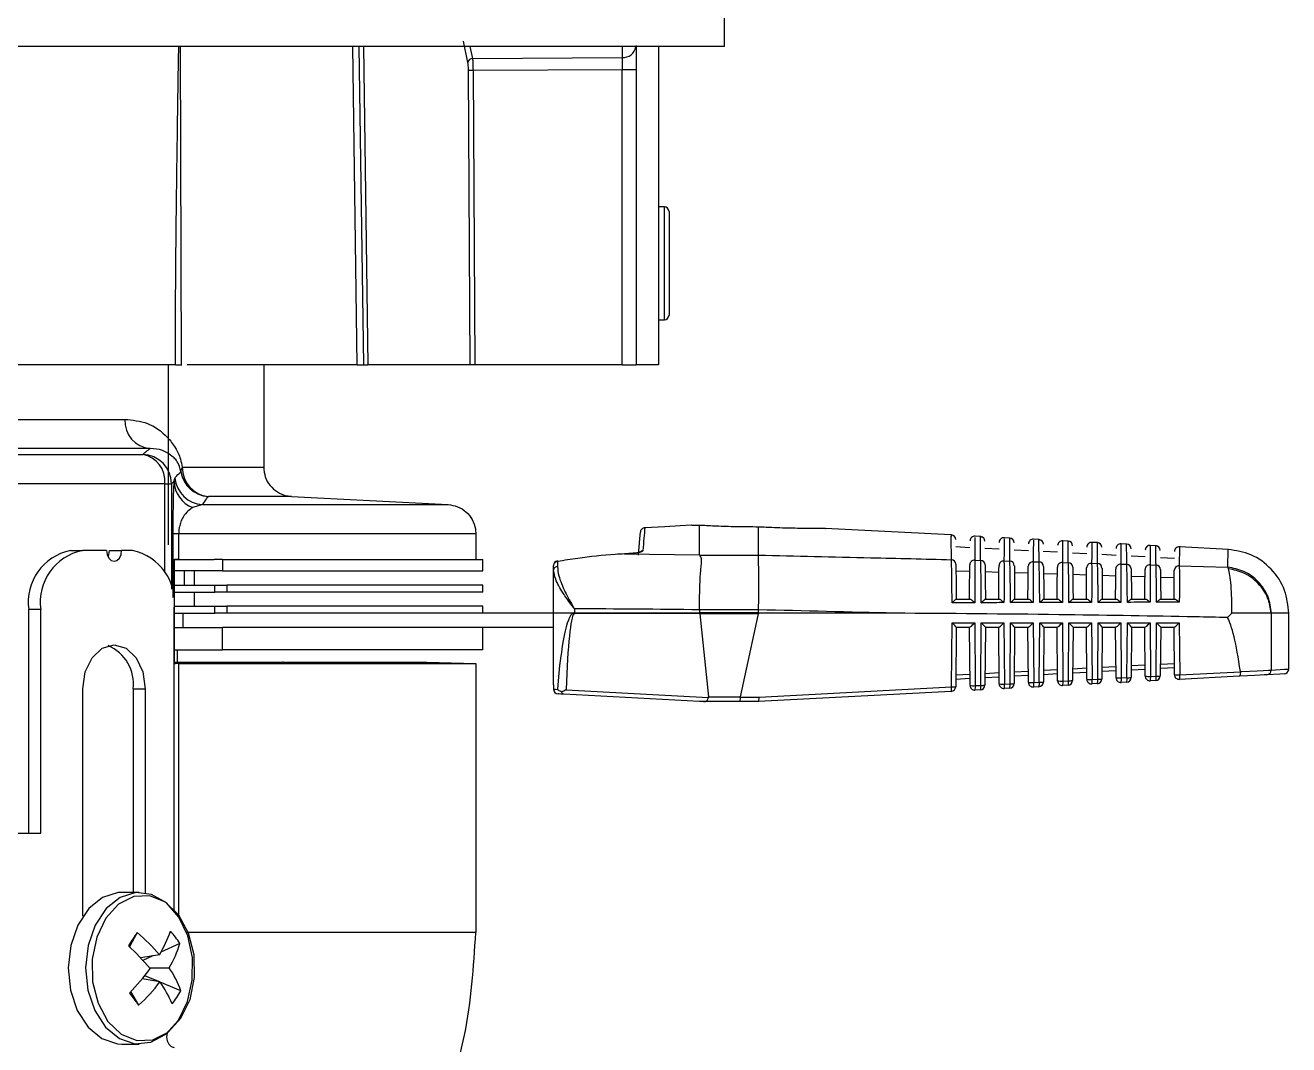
# Model space of a CAD drawing. Extents: x 8 to 113, y 1 to 87.
# Drawn here: x 51.411 to 54.092, y 72.275 to 74.439 of the extents above; entities that cross this region are included whole.
import ezdxf

# ---------------------------------------------------------------- set-up
doc = ezdxf.new("R2010")
doc.units = 0
doc.header["$MEASUREMENT"] = 0
doc.layers.add('OBJECT', color=7, linetype='CONTINUOUS')

msp = doc.modelspace()

# ---------------------------------------------------------------- linework, layer by layer
at = {"layer": 'OBJECT'}
for p, q in [((52.8952, 74.3933), (52.8952, 75.6433)), ((52.3503, 74.3597), (52.341, 74.4052)), ((52.8952, 74.3933), (51.2072, 74.3933)), ((51.7428, 73.7183), (51.7408, 74.3933)), ((52.1155, 73.7183), (52.1061, 74.3933)), ((52.1293, 73.7183), (52.1199, 74.3933)), ((52.1289, 74.3933), (52.1382, 73.7183)), ((52.3549, 74.3933), (52.3601, 74.3684)), ((52.6777, 74.3933), (52.6777, 74.3701)), ((52.7072, 74.396), (52.7072, 73.7183)), ((52.7552, 74.3933), (52.7552, 73.7183)), ((52.3601, 74.3684), (52.6777, 74.3701)), ((52.678, 74.3442), (52.3614, 74.3426)), ((52.7072, 74.3442), (52.678, 74.3442)), ((52.678, 73.7183), (52.678, 74.3442)), ((52.3556, 73.7183), (52.3517, 74.3425)), ((52.3614, 74.3426), (52.3652, 73.7183)), ((52.7674, 74.0533), (52.7552, 74.0535)), ((52.7674, 73.8134), (52.7674, 74.0533)), ((52.7772, 74.0433), (52.7772, 73.9333)), ((52.7772, 73.9333), (52.7772, 73.8234)), ((52.7552, 73.8132), (52.7674, 73.8134)), ((51.7298, 73.7183), (51.2067, 73.7183)), ((51.7146, 73.7183), (51.7146, 73.3359)), ((52.1155, 73.7183), (51.7549, 73.7183)), ((51.9172, 73.7183), (51.9172, 73.5007)), ((52.1155, 73.7183), (52.1293, 73.7183)), ((52.3556, 73.7183), (52.1382, 73.7183)), ((52.678, 73.7183), (52.3652, 73.7183)), ((52.678, 73.7183), (52.7072, 73.7183)), ((52.7552, 73.7183), (52.7072, 73.7183)), ((50.3064, 73.6022), (51.6224, 73.6022)), ((51.6766, 73.5403), (50.3334, 73.5403)), ((51.2068, 73.5277), (51.6607, 73.5277)), ((51.7445, 73.5007), (51.9172, 73.5007)), ((51.7071, 73.4657), (51.2453, 73.4657)), ((51.7071, 73.4657), (51.7214, 73.4657)), ((51.7071, 73.2775), (51.7071, 73.4657)), ((51.7273, 73.4709), (51.7214, 73.4657)), ((51.7214, 73.4657), (51.7214, 73.2421)), ((51.7273, 73.4709), (51.7286, 73.4777)), ((51.9759, 73.4388), (51.7997, 73.4388)), ((51.9759, 73.4388), (52.3084, 73.4213)), ((51.7876, 73.4213), (51.7668, 73.4152)), ((51.7876, 73.4213), (52.3084, 73.4213)), ((51.7367, 73.3594), (51.7251, 73.3594)), ((51.7251, 73.224), (51.7251, 73.3594)), ((51.7367, 73.3594), (51.7367, 73.3046)), ((52.3672, 73.3594), (51.7367, 73.3594)), ((52.3672, 73.3594), (52.3672, 73.3046)), ((52.7259, 73.372), (52.7259, 73.372)), ((52.8244, 73.3773), (52.8244, 73.3773)), ((52.8422, 73.3148), (52.8422, 73.3772)), ((52.9672, 73.3142), (52.9672, 73.3737)), ((53.3762, 73.3569), (53.1087, 73.3709)), ((53.4382, 73.3536), (53.4266, 73.3542)), ((53.4158, 73.3298), (53.3856, 73.3314)), ((53.4778, 73.3265), (53.4477, 73.3281)), ((53.5002, 73.3504), (53.4885, 73.351)), ((53.5622, 73.3471), (53.5505, 73.3477)), ((53.6242, 73.3439), (53.6124, 73.3445)), ((53.6862, 73.3406), (53.6744, 73.3412)), ((53.7482, 73.3374), (53.7363, 73.338)), ((53.8102, 73.3341), (53.7983, 73.3347)), ((53.9643, 73.326), (53.8603, 73.3315)), ((51.507, 73.3237), (51.5325, 73.3237)), ((51.5838, 73.3237), (51.5325, 73.3237)), ((51.5901, 73.3237), (51.6156, 73.3237)), ((51.6386, 73.3237), (51.6156, 73.3237)), ((51.728, 73.0832), (51.728, 73.3055)), ((51.7367, 73.3046), (51.728, 73.3046)), ((51.728, 73.3046), (51.7367, 73.3046)), ((51.7367, 73.3046), (51.8121, 73.3046)), ((51.83, 73.3046), (51.8121, 73.3046)), ((51.83, 73.3046), (51.83, 73.2806)), ((51.83, 73.3046), (52.3822, 73.3046)), ((52.3822, 73.2806), (52.3822, 73.3046)), ((52.5408, 73.3005), (52.5405, 73.29)), ((52.7011, 73.3179), (52.683, 73.3169)), ((52.7012, 73.3176), (52.683, 73.3167)), ((52.683, 73.3167), (52.683, 73.3169)), ((52.683, 73.3167), (52.8422, 73.3148)), ((52.7011, 73.3179), (52.7011, 73.3179)), ((52.7012, 73.3176), (52.7011, 73.3179)), ((52.8422, 73.3148), (52.8427, 73.3141)), ((52.8427, 73.3141), (52.9672, 73.3141)), ((52.9672, 73.3141), (52.9672, 73.3142)), ((53.426, 73.3032), (53.4385, 73.3029)), ((53.488, 73.3016), (53.5005, 73.3013)), ((53.5399, 73.3233), (53.5095, 73.3249)), ((53.55, 73.3), (53.5625, 73.2996)), ((53.6019, 73.32), (53.5715, 73.3216)), ((53.612, 73.2983), (53.6245, 73.298)), ((53.6639, 73.3168), (53.6336, 73.3184)), ((53.7258, 73.3135), (53.6956, 73.3151)), ((53.7876, 73.3103), (53.7578, 73.3119)), ((53.8496, 73.307), (53.8198, 73.3086)), ((51.83, 73.2806), (51.728, 73.2806)), ((51.7491, 73.2506), (51.7491, 73.2806)), ((51.77, 73.2506), (51.77, 73.2806)), ((51.83, 73.2806), (52.3822, 73.2806)), ((52.5322, 73.2825), (52.5322, 73.2922)), ((52.5322, 73.1908), (52.5322, 73.2825)), ((53.3861, 73.281), (53.4154, 73.2801)), ((53.4481, 73.2791), (53.4774, 73.2782)), ((53.5101, 73.2772), (53.5393, 73.2763)), ((53.5721, 73.2752), (53.6013, 73.2743)), ((53.6341, 73.2733), (53.6633, 73.2724)), ((53.674, 73.2967), (53.6865, 73.2963)), ((53.6962, 73.2713), (53.7253, 73.2704)), ((53.7359, 73.295), (53.7486, 73.2946)), ((53.7979, 73.2932), (53.8106, 73.2929)), ((53.8599, 73.2915), (53.9629, 73.2885)), ((53.9642, 73.2852), (53.9629, 73.2885)), ((51.728, 73.2506), (51.8138, 73.2506)), ((51.8138, 73.2357), (51.8138, 73.2506)), ((51.8138, 73.2506), (51.8389, 73.2506)), ((51.8389, 73.2506), (51.8389, 73.2357)), ((52.3822, 73.2506), (51.8389, 73.2506)), ((52.3822, 73.2357), (52.3822, 73.2506)), ((53.7582, 73.2694), (53.7873, 73.2684)), ((53.8202, 73.2674), (53.8492, 73.2664)), ((51.728, 73.2357), (51.8138, 73.2357)), ((51.77, 73.2057), (51.77, 73.2357)), ((51.8389, 73.2357), (51.8138, 73.2357)), ((52.3822, 73.2357), (51.8389, 73.2357)), ((53.3865, 73.2208), (53.4156, 73.2208)), ((53.4485, 73.2208), (53.4777, 73.2208)), ((53.5105, 73.2208), (53.5397, 73.2208)), ((53.5724, 73.2208), (53.6018, 73.2208)), ((53.6344, 73.2208), (53.6638, 73.2208)), ((53.6964, 73.2208), (53.7259, 73.2208)), ((53.7583, 73.2208), (53.788, 73.2208)), ((53.8203, 73.2208), (53.8501, 73.2208)), ((51.4441, 73.1987), (51.4186, 73.1987)), ((51.4186, 72.7237), (51.4186, 73.1987)), ((51.4441, 72.7237), (51.4441, 73.1987)), ((51.7269, 72.5599), (51.7269, 73.1987)), ((51.728, 73.2057), (51.8138, 73.2057)), ((51.8138, 73.1908), (51.8138, 73.2057)), ((51.8138, 73.2057), (51.8389, 73.2057)), ((51.8389, 73.2057), (51.8389, 73.1908)), ((52.3822, 73.2057), (51.8389, 73.2057)), ((52.3822, 73.1908), (52.3822, 73.2057)), ((52.5767, 73.2001), (52.5767, 73.1916)), ((52.5767, 73.1916), (52.8422, 73.1916)), ((52.9672, 73.1976), (52.8422, 73.1976)), ((52.8422, 73.1976), (52.8422, 73.1924)), ((52.8422, 73.1924), (52.9672, 73.1924)), ((52.8422, 73.1916), (52.8423, 73.19)), ((52.9672, 73.1924), (52.9672, 73.1976)), ((54.0922, 73.0722), (54.0922, 73.1912)), ((51.728, 73.1908), (51.8138, 73.1908)), ((51.7462, 73.1608), (51.7462, 73.1908)), ((51.8389, 73.1908), (51.8138, 73.1908)), ((52.3507, 73.1908), (51.8389, 73.1908)), ((52.5322, 73.1908), (52.3507, 73.1908)), ((52.5737, 73.1908), (52.5322, 73.1908)), ((52.5322, 73.0385), (52.5322, 73.1908)), ((52.8423, 73.19), (52.5767, 73.19)), ((52.9669, 73.1892), (52.8424, 73.1892)), ((52.8424, 73.1892), (52.861, 73.013)), ((52.9287, 73.013), (52.9669, 73.1892)), ((53.2559, 73.1908), (52.9673, 73.1908)), ((53.3767, 73.0343), (53.3779, 73.1703)), ((53.3779, 73.1703), (53.426, 73.1703)), ((53.426, 73.1703), (53.4271, 73.037)), ((53.4387, 73.0376), (53.4399, 73.1703)), ((53.4399, 73.1703), (53.488, 73.1703)), ((53.488, 73.1703), (53.4891, 73.0403)), ((53.5008, 73.0409), (53.5019, 73.1703)), ((53.5019, 73.1703), (53.55, 73.1703)), ((53.55, 73.1703), (53.5511, 73.0435)), ((53.5628, 73.0442), (53.5639, 73.1703)), ((53.5639, 73.1703), (53.612, 73.1703)), ((53.612, 73.1703), (53.6131, 73.0468)), ((53.6248, 73.0474), (53.6259, 73.1703)), ((53.6259, 73.1703), (53.674, 73.1703)), ((53.674, 73.1703), (53.675, 73.0501)), ((53.6869, 73.0507), (53.6879, 73.1703)), ((53.6879, 73.1703), (53.736, 73.1703)), ((53.736, 73.1703), (53.737, 73.0534)), ((53.7489, 73.054), (53.7499, 73.1703)), ((53.7499, 73.1703), (53.798, 73.1703)), ((53.798, 73.1703), (53.799, 73.0566)), ((53.8109, 73.0573), (53.8119, 73.1703)), ((53.8119, 73.1703), (53.86, 73.1703)), ((53.86, 73.1703), (53.8609, 73.0599)), ((53.9715, 73.1908), (53.9623, 73.1817)), ((54.0552, 73.1908), (54.0552, 73.0702)), ((54.0556, 73.1908), (54.0552, 73.1908)), ((51.728, 73.1608), (51.83, 73.1608)), ((51.83, 73.1128), (51.83, 73.1608)), ((52.3507, 73.1608), (51.83, 73.1608)), ((52.5322, 73.1608), (52.3507, 73.1608)), ((52.3822, 73.1128), (52.3822, 73.1608)), ((53.3866, 73.1608), (53.3855, 73.0348)), ((53.415, 73.1608), (53.3866, 73.1608)), ((53.4159, 73.0374), (53.4149, 73.1608)), ((53.4486, 73.1608), (53.4475, 73.0381)), ((53.477, 73.1608), (53.4486, 73.1608)), ((53.4779, 73.0407), (53.4769, 73.1608)), ((53.5106, 73.1608), (53.5096, 73.0413)), ((53.539, 73.1608), (53.5106, 73.1608)), ((53.5399, 73.044), (53.5389, 73.1608)), ((53.5726, 73.1608), (53.5716, 73.0446)), ((53.601, 73.1608), (53.5726, 73.1608)), ((53.6018, 73.0473), (53.6009, 73.1608)), ((53.6346, 73.1608), (53.6336, 73.0479)), ((53.663, 73.1608), (53.6346, 73.1608)), ((53.6638, 73.0505), (53.6629, 73.1608)), ((53.6966, 73.1608), (53.6956, 73.0512)), ((53.725, 73.1608), (53.6966, 73.1608)), ((53.7258, 73.0538), (53.7249, 73.1608)), ((53.7586, 73.1608), (53.7577, 73.0544)), ((53.787, 73.1608), (53.7586, 73.1608)), ((53.7878, 73.0571), (53.7869, 73.1608)), ((53.8206, 73.1608), (53.8197, 73.0577)), ((53.849, 73.1608), (53.8206, 73.1608)), ((53.8497, 73.0603), (53.8489, 73.1608)), ((51.728, 73.1128), (51.83, 73.1128)), ((51.7344, 73.0868), (51.7344, 73.1128)), ((52.3822, 73.1128), (51.83, 73.1128)), ((51.728, 73.0868), (51.9573, 73.0868)), ((51.7367, 73.0841), (51.728, 73.0841)), ((51.7367, 73.0841), (51.728, 73.0841)), ((51.7367, 73.0841), (52.3672, 73.0841)), ((51.7367, 73.0841), (51.7367, 72.5466)), ((51.9583, 73.0868), (51.9573, 73.0868)), ((51.9583, 73.0868), (52.2633, 73.0868)), ((52.2633, 73.0868), (52.3672, 73.0841)), ((52.3672, 73.0841), (52.3672, 72.5128)), ((53.8199, 73.0828), (53.8495, 73.0843)), ((53.3857, 73.0598), (53.4157, 73.0614)), ((53.4477, 73.0631), (53.4777, 73.0647)), ((53.5397, 73.0586), (53.5097, 73.057)), ((53.5098, 73.0664), (53.5397, 73.068)), ((53.6017, 73.0618), (53.5717, 73.0602)), ((53.5718, 73.0697), (53.6016, 73.0712)), ((53.6338, 73.0729), (53.6636, 73.0745)), ((53.6637, 73.0651), (53.6338, 73.0635)), ((53.7257, 73.0684), (53.6958, 73.0668)), ((53.6959, 73.0762), (53.7256, 73.0778)), ((53.7876, 73.0716), (53.7578, 73.0701)), ((53.7579, 73.0795), (53.7875, 73.0811)), ((53.799, 73.0566), (53.8109, 73.0573)), ((53.8496, 73.0749), (53.8198, 73.0733)), ((53.9872, 73.0571), (53.8603, 73.0504)), ((53.8609, 73.0599), (53.9896, 73.0667)), ((53.9896, 73.0667), (53.9896, 73.0671)), ((51.5336, 72.5479), (51.5336, 73.0302)), ((51.6403, 73.0302), (51.6658, 73.0302)), ((51.6403, 73.0302), (51.6403, 72.5982)), ((51.6658, 73.0302), (51.6658, 72.5972)), ((52.5322, 73.0385), (52.5323, 73.0296)), ((52.9682, 73.0128), (53.3767, 73.0343)), ((53.4158, 73.052), (53.3856, 73.0504)), ((53.4271, 73.037), (53.4387, 73.0376)), ((53.4778, 73.0553), (53.4477, 73.0537)), ((53.5001, 73.0314), (53.4884, 73.0308)), ((53.4891, 73.0403), (53.5008, 73.0409)), ((53.5621, 73.0347), (53.5504, 73.0341)), ((53.5511, 73.0435), (53.5628, 73.0442)), ((53.6241, 73.038), (53.6124, 73.0374)), ((53.6131, 73.0468), (53.6248, 73.0474)), ((53.6862, 73.0413), (53.6743, 73.0406)), ((53.675, 73.0501), (53.6869, 73.0507)), ((53.7482, 73.0445), (53.7363, 73.0439)), ((53.737, 73.0534), (53.7489, 73.054)), ((53.8102, 73.0478), (53.7983, 73.0472)), ((52.8422, 73.0033), (52.554, 73.0189)), ((52.5587, 73.028), (52.8608, 73.0116)), ((52.8505, 73.0033), (52.8422, 73.0033)), ((52.9281, 73.0033), (52.8505, 73.0033)), ((52.861, 73.013), (52.9287, 73.013)), ((52.9672, 73.0033), (52.9281, 73.0033)), ((52.9287, 73.0128), (52.9682, 73.0128)), ((53.376, 73.0249), (52.9672, 73.0033)), ((52.9672, 73.0033), (52.9672, 73.0033)), ((53.4381, 73.0282), (53.4265, 73.0275)), ((51.2921, 72.7237), (51.4441, 72.7237)), ((51.6532, 72.5982), (51.6162, 72.5982)), ((51.6486, 72.5128), (51.6323, 72.483)), ((52.3672, 72.5128), (51.7537, 72.5128)), ((51.7392, 72.4898), (51.6989, 72.4712)), ((51.6958, 72.466), (51.6562, 72.459)), ((51.6822, 72.4636), (51.661, 72.4538)), ((51.697, 72.4084), (51.6595, 72.415)), ((51.6946, 72.4089), (51.6646, 72.4214)), ((51.6748, 72.4379), (51.7168, 72.4381)), ((51.6519, 72.3586), (51.6354, 72.3879)), ((51.7413, 72.3893), (51.6976, 72.4076)), ((51.6162, 72.2762), (51.6532, 72.2762))]:
    msp.add_line(p, q, dxfattribs=at)
at = {"layer": 'OBJECT', "flags": 128}
for points in [[(52.7122, 73.3141), (52.7144, 73.3398), (52.7158, 73.3561), (52.7164, 73.3629)], [(52.8244, 73.3773), (52.8011, 73.3761), (52.7683, 73.3743), (52.7259, 73.372)], [(51.5838, 73.3237), (51.585, 73.3151), (51.5884, 73.3078), (51.5936, 73.3029), (51.5997, 73.3012), (51.6058, 73.3029), (51.6109, 73.3078), (51.6144, 73.3151), (51.6156, 73.3237)], [(51.5869, 73.3102), (51.5889, 73.3151), (51.5901, 73.3237)], [(51.5336, 73.0302), (51.5386, 73.066), (51.5529, 73.0963), (51.5744, 73.1166), (51.5997, 73.1237), (51.625, 73.1166), (51.6464, 73.0963), (51.6607, 73.066), (51.6658, 73.0302)], [(54.0459, 73.0602), (54.0404, 73.06), (54.0314, 73.0595), (54.0193, 73.0588), (54.0044, 73.0581), (53.9872, 73.0571)], [(53.9896, 73.0671), (54.0088, 73.068), (54.0255, 73.0688), (54.039, 73.0695), (54.0491, 73.0699), (54.0552, 73.0702)], [(54.0828, 73.0622), (54.0828, 73.0622), (54.0735, 73.0617), (54.0459, 73.0602)], [(54.0552, 73.0702), (54.0829, 73.0717), (54.0922, 73.0722)], [(52.5323, 73.0296), (52.5336, 73.0295), (52.5364, 73.0294), (52.5406, 73.0292)], [(52.554, 73.0189), (52.5477, 73.0193), (52.5436, 73.0195), (52.5418, 73.0196)], [(51.6162, 72.5982), (51.6085, 72.5978), (51.5754, 72.5875), (51.5459, 72.5638), (51.5226, 72.5289), (51.5077, 72.4858), (51.5024, 72.4384), (51.5072, 72.3909), (51.5217, 72.3475), (51.5446, 72.3121), (51.5739, 72.2878), (51.6069, 72.2767), (51.6162, 72.2762)], [(51.7361, 72.3269), (51.7554, 72.3663), (51.7657, 72.4121), (51.7659, 72.4601), (51.7561, 72.506), (51.7372, 72.5459), (51.7108, 72.5761), (51.6793, 72.5939), (51.6455, 72.5978), (51.6124, 72.5875), (51.5829, 72.5638), (51.5596, 72.5289), (51.5447, 72.4858), (51.5394, 72.4384), (51.5442, 72.3909), (51.5587, 72.3475), (51.5816, 72.3121), (51.6109, 72.2878), (51.6439, 72.2767), (51.6778, 72.28), (51.7094, 72.2972), (51.7361, 72.3269)], [(51.7415, 72.3311), (51.7608, 72.3711), (51.7704, 72.4176), (51.7694, 72.466), (51.7578, 72.5116), (51.7368, 72.55), (51.7085, 72.5772), (51.6756, 72.5908), (51.6414, 72.5894), (51.6091, 72.573), (51.582, 72.5433), (51.5628, 72.5033), (51.5532, 72.4568), (51.5542, 72.4084), (51.5658, 72.3628), (51.5867, 72.3245), (51.615, 72.2972), (51.6479, 72.2836), (51.6822, 72.2851), (51.7144, 72.3014), (51.7415, 72.3311)], [(51.712, 72.2993), (51.711, 72.2917), (51.7122, 72.2831), (51.7157, 72.2758), (51.7209, 72.2709), (51.7269, 72.2692)]]:
    msp.add_lwpolyline(points, dxfattribs=at)
at = {"layer": 'OBJECT'}
for centre, radius, start, end in [((52.6791, 74.3985), 0.0285, 267.3384, 349.5442), ((52.3603, 74.3584), 0.01, 91.1324, 172.4571), ((52.4736, 65.1593), 9.184, 90.69999, 90.76034), ((52.7672, 74.0433), 0.01, 0, 89), ((52.7672, 73.8234), 0.01, 271, 0), ((51.6816, 73.5994), 0.0593, 177.2193, 265.182), ((51.6507, 73.4718), 0.0568, 353.8232, 79.8676), ((51.6594, 73.4657), 0.062, 0.0187, 88.8268), ((51.7559, 73.492), 0.0143, 142.6459, 184.1231), ((51.8028, 73.5007), 0.062, 189.0434, 267.1598), ((51.8049, 73.499), 0.0605, 178.4265, 265.0795), ((51.7877, 73.4718), 0.0604, 180.8387, 249.7837), ((51.7904, 73.4833), 0.062, 185.1379, 267.4505), ((53.3755, 73.3469), 0.01, 0.5, 83.0997), ((53.4259, 73.3442), 0.01, 83.4921, 179.5), ((53.4375, 73.3436), 0.01, 0.5, 83.6003), ((53.4879, 73.341), 0.01, 83.9939, 179.5), ((53.4996, 73.3404), 0.01, 0.5, 84.103), ((53.5499, 73.3377), 0.01, 84.4978, 179.5), ((53.5616, 73.3371), 0.01, 0.5, 84.6079), ((53.6118, 73.3345), 0.01, 85.0037, 179.5), ((53.6236, 73.3339), 0.01, 0.5, 85.1147), ((53.6738, 73.3312), 0.01, 85.5116, 179.5), ((53.6856, 73.3306), 0.01, 0.5, 85.6235), ((53.7358, 73.328), 0.01, 86.0214, 179.5), ((53.7477, 73.3274), 0.01, 0.5, 86.1343), ((53.7978, 73.3248), 0.01, 86.5331, 179.5), ((53.8097, 73.3241), 0.01, 0.5, 86.6468), ((53.8597, 73.3215), 0.01, 86.9496, 179.5), ((51.5291, 73.2143), 0.1116, 101.4219, 188.0493), ((51.5546, 73.2143), 0.1116, 101.4219, 188.0494), ((51.6165, 73.2143), 0.1116, 351.9508, 78.5781), ((52.5422, 73.2922), 0.01, 99.2546, 180), ((52.5413, 73.2915), 0.00906, 92.8152, 175.6376), ((52.5516, 73.3027), 0.011, 183.6039, 191.5459), ((52.7221, 73.313), 0.01, 92.5392, 134.0407), ((53.3761, 73.2946), 0.00987, 1.134, 87.7412), ((53.4254, 73.2933), 0.0099, 86.3725, 178.7897), ((53.4381, 73.293), 0.00987, 1.1135, 87.7191), ((53.4874, 73.2917), 0.0099, 86.3922, 178.8115), ((53.5001, 73.2914), 0.00987, 1.0943, 87.6966), ((53.5494, 73.2901), 0.00991, 86.4108, 178.8338), ((53.5621, 73.2898), 0.00988, 1.0784, 87.6709), ((53.6113, 73.2884), 0.00991, 86.4286, 178.8557), ((52.5407, 73.2814), 0.00857, 91.3588, 172.7704), ((53.6241, 73.2881), 0.00988, 1.0553, 87.6532), ((53.6733, 73.2868), 0.00991, 86.4477, 178.8788), ((53.6861, 73.2864), 0.00989, 1.0368, 87.6311), ((53.7353, 73.2851), 0.00991, 86.4666, 178.8996), ((53.7482, 73.2847), 0.00989, 1.0189, 87.61), ((53.7973, 73.2833), 0.00992, 86.4849, 178.9201), ((53.8102, 73.283), 0.00989, 1.003, 87.587), ((53.8593, 73.2816), 0.00992, 86.5029, 178.941), ((52.6956, 73.1916), 0.1189, 180.0138, 180.7743), ((52.6697, 73.282), 0.1324, 223.5506, 224.5), ((51.5522, 73.0403), 0.0887, 353.4615, 66.9257), ((53.7955, 73.1111), 0.0545, 261.8662, 273.6814), ((53.7978, 73.0572), 0.01, 180.5, 273.0226), ((53.8097, 73.0578), 0.01, 273.0226, 359.5), ((53.7908, 73.054), 0.0204, 342.3855, 9.2745), ((53.8133, 73.0982), 0.041, 266.6857, 279.0007), ((53.8574, 73.1143), 0.0545, 261.8661, 273.6815), ((53.8597, 73.0604), 0.01, 180.5, 273.0226), ((53.8408, 73.0566), 0.0204, 342.3859, 9.2742), ((54.0453, 73.0701), 0.00991, 273.4746, 0.5507), ((54.0822, 73.0722), 0.01, 273.0226, 355.0653), ((53.3755, 73.0349), 0.01, 273.0226, 359.5), ((53.3566, 73.031), 0.0204, 342.3828, 9.2808), ((53.3791, 73.0753), 0.041, 266.6868, 278.9977), ((53.4236, 73.0914), 0.0545, 261.8661, 273.6815), ((53.4259, 73.0375), 0.01, 180.5, 273.0226), ((53.407, 73.0337), 0.0204, 342.3859, 9.2742), ((53.4375, 73.0381), 0.01, 273.0226, 359.5), ((53.4186, 73.0343), 0.0204, 342.3859, 9.2742), ((53.4411, 73.0785), 0.041, 266.6838, 279.0007), ((53.4856, 73.0947), 0.0545, 261.8665, 273.6811), ((53.4879, 73.0408), 0.01, 180.5, 273.0226), ((53.469, 73.037), 0.0204, 342.3832, 9.2805), ((53.4996, 73.0414), 0.01, 273.0226, 359.5), ((53.4806, 73.0376), 0.0204, 342.3828, 9.2808), ((53.5031, 73.0818), 0.041, 266.687, 278.9994), ((53.5476, 73.098), 0.0545, 261.8662, 273.6814), ((53.5499, 73.0441), 0.01, 180.5, 273.0226), ((53.531, 73.0403), 0.0204, 342.3832, 9.2805), ((53.5616, 73.0447), 0.01, 273.0226, 359.5), ((53.5427, 73.0409), 0.0204, 342.3864, 9.2738), ((53.5652, 73.0851), 0.041, 266.6838, 279.0007), ((53.6096, 73.1012), 0.0545, 261.8661, 273.6815), ((53.6118, 73.0473), 0.01, 180.5, 273.0226), ((53.5929, 73.0435), 0.0204, 342.3859, 9.2742), ((53.6236, 73.048), 0.01, 273.0226, 359.5), ((53.6047, 73.0442), 0.0204, 342.3828, 9.2808), ((53.6272, 73.0884), 0.041, 266.687, 278.9994), ((53.6715, 73.1045), 0.0545, 261.8667, 273.6809), ((53.6738, 73.0506), 0.01, 180.5, 273.0226), ((53.6549, 73.0468), 0.0204, 342.3832, 9.2805), ((53.6856, 73.0512), 0.01, 273.0226, 359.5), ((53.6667, 73.0474), 0.0204, 342.3855, 9.2745), ((53.6892, 73.0917), 0.041, 266.687, 278.9975), ((53.7335, 73.1078), 0.0545, 261.8665, 273.6811), ((53.7358, 73.0539), 0.01, 180.5, 273.0226), ((53.7169, 73.0501), 0.0204, 342.3832, 9.2805), ((53.7477, 73.0545), 0.01, 273.0226, 359.5), ((53.7288, 73.0507), 0.0204, 342.3832, 9.2805), ((53.7513, 73.0949), 0.041, 266.6836, 279.001), ((53.7789, 73.0533), 0.0204, 342.3758, 9.2843), ((52.5423, 73.0296), 0.00999, 179.9496, 266.8549), ((52.533, 73.0294), 0.000671, 168.3568, 180.493), ((52.5423, 73.0296), 0.01, 180.809, 266.8941), ((54.9643, 70.2859), 3.9942, 146.1136, 146.5911), ((51.3998, 72.2147), 0.3883, 40.3341, 50.1595), ((51.4661, 72.6063), 0.2692, 328.5888, 340.3689), ((51.5773, 72.3885), 0.1909, 32.0134, 41.8134), ((51.2798, 72.1091), 0.5139, 39.5504, 47.0242), ((51.524, 72.5525), 0.2242, 329.322, 343.7612), ((51.2767, 72.7303), 0.4959, 315.8156, 323.6481), ((51.5383, 72.3176), 0.2153, 19.4636, 34.0332), ((51.3932, 72.6382), 0.3809, 312.7656, 322.8974), ((51.4821, 72.2591), 0.2617, 23.0561, 34.79), ((51.5686, 72.4843), 0.1971, 321.5097, 331.1951), ((53.5569, 73.81), 2.3949, 216.5239, 217.3043)]:
    msp.add_arc(centre, radius, start, end, dxfattribs=at)
for centre, major_axis, ratio, start_param, end_param in [((51.7871, 73.3227), (0.062, 0.0151), 0.162756, 3.410195, 3.724554), ((52.5922, 72.6221), (-0.0157, 0.5695), 0.101686, 6.280384, 6.333048), ((52.4844, 71.1283), (7.8848, 0), 0.262774, 1.525405, 1.559096), ((52.3944, 73.1976), (0.4478, 0), 0.267949, 0, 0.004204), ((52.3944, 73.1924), (0.4478, 0), 0.267949, 6.276674, 6.283185), ((53.9445, 73.1976), (0.9773, 0), 0.122785, 3.138252, 3.141593), ((48.9489, 71.1283), (19.0675, 0), 0.111038, 1.342949, 1.358461), ((53.9445, 73.1924), (0.9773, 0), 0.122785, 3.141593, 3.154684), ((52.5922, 72.6221), (-0.0157, 0.5695), 0.101686, 0.049862, 0.771527), ((52.5845, 72.6205), (-0.0078, 0.5695), 0.050872, 0.051969, 0.772633), ((52.5845, 72.6205), (-0.0078, 0.5695), 0.050872, 6.28249, 6.335154), ((52.3941, 73.1924), (0.4485, -0.007), 0.267094, 0.032491, 0.039008), ((53.9452, 73.1924), (0.9787, 0.0064), 0.122438, 3.101128, 3.114217), ((53.3767, 73.1708), (-0.00991, 0.00999), 0.035372, 3.176643, 4.624979), ((53.4248, 73.1708), (0.00988, 0.00996), 0.087934, 3.228543, 4.746979), ((53.4387, 73.1708), (-0.00991, 0.00999), 0.035372, 3.176643, 4.624979), ((53.4868, 73.1708), (0.00988, 0.00996), 0.087934, 3.228543, 4.746979), ((53.5007, 73.1708), (-0.00991, 0.00999), 0.035372, 3.176643, 4.624979), ((53.5488, 73.1708), (0.00988, 0.00996), 0.087934, 3.228543, 4.746979), ((53.5627, 73.1708), (-0.00991, 0.00999), 0.035372, 3.176643, 4.624979), ((53.6108, 73.1708), (0.00988, 0.00996), 0.087934, 3.228543, 4.746979), ((53.6247, 73.1708), (-0.00991, 0.00999), 0.035372, 3.176643, 4.624979), ((53.6728, 73.1708), (0.00988, 0.00996), 0.087934, 3.228543, 4.746979), ((53.6867, 73.1708), (-0.00991, 0.00999), 0.035372, 3.176643, 4.624979), ((53.7348, 73.1708), (0.00988, 0.00996), 0.087934, 3.228543, 4.746979), ((53.7487, 73.1708), (-0.00991, 0.00999), 0.035372, 3.176643, 4.624979), ((53.7968, 73.1708), (0.00988, 0.00996), 0.087934, 3.228543, 4.746979), ((53.8107, 73.1708), (-0.00991, 0.00999), 0.035372, 3.176643, 4.624979), ((53.8588, 73.1708), (0.00988, 0.00996), 0.087934, 3.228543, 4.746979), ((53.9371, 70.9011), (0.0147, 2.2897), 0.052015, 5.95327, 6.194383), ((51.7871, 73.0659), (0.062, -0.0151), 0.162711, 2.558607, 2.872966), ((52.8237, 73.0133), (0.0374, -0.0006), 0.267094, 6.175075, 6.315676), ((52.9281, 73.0133), (0, 0.01), 0.061163, 3.141593, 4.660029), ((53.0102, 73.0133), (0.0816, 0.0005), 0.122438, 3.114217, 3.140397), ((52.967, 73.0133), (-0.00026, 0.01), 0.120424, 3.14477, 4.656852)]:
    msp.add_ellipse(centre, major_axis=major_axis, ratio=ratio, start_param=start_param, end_param=end_param, dxfattribs=at)
for points, knots in [([(51.7298, 73.7183), (51.7299, 73.7733), (51.7302, 73.8881), (51.732, 74.0628), (51.7344, 74.2328), (51.7361, 74.343), (51.7369, 74.3933)], [0, 0, 0, 0, 0.24402, 0.510283, 0.77599, 1, 1, 1, 1]), ([(52.3517, 74.3425), (52.3516, 74.3442), (52.3516, 74.3477), (52.3513, 74.3525), (52.3509, 74.3567), (52.3505, 74.3587), (52.3503, 74.3597)], [0, 0, 0, 0, 0.248921, 0.499835, 0.751191, 1, 1, 1, 1]), ([(52.3601, 74.3684), (52.3603, 74.3669), (52.3606, 74.3639), (52.361, 74.3576), (52.3612, 74.3504), (52.3613, 74.3452), (52.3614, 74.3426)], [0, 0, 0, 0, 0.24939, 0.499166, 0.749323, 1, 1, 1, 1]), ([(52.6777, 74.3701), (52.6778, 74.3686), (52.6779, 74.3656), (52.678, 74.3593), (52.678, 74.352), (52.678, 74.3468), (52.678, 74.3442)], [0, 0, 0, 0, 0.2494547, 0.4998675, 0.749774, 1, 1, 1, 1]), ([(51.7298, 73.7183), (51.7335, 73.7183), (51.741, 73.7183), (51.7436, 73.7183), (51.7429, 73.7183), (51.7428, 73.7183)], [0, 0, 0, 0, 0.425024, 0.850045, 1, 1, 1, 1]), ([(52.1293, 73.7183), (52.1299, 73.7183), (52.131, 73.7183), (52.1326, 73.7183), (52.1341, 73.7183), (52.1354, 73.7183), (52.1366, 73.7183), (52.1376, 73.7183), (52.138, 73.7183), (52.1382, 73.7183)], [0, 0, 0, 0, 0.143858, 0.287687, 0.431529, 0.575361, 0.719222, 0.857739, 1, 1, 1, 1]), ([(52.3652, 73.7183), (52.3641, 73.7183), (52.3624, 73.7183), (52.3604, 73.7183), (52.3591, 73.7183), (52.3579, 73.7183), (52.3569, 73.7183), (52.356, 73.7183), (52.3557, 73.7183), (52.3556, 73.7183)], [0, 0, 0, 0, 0.235208, 0.351553, 0.4679, 0.584227, 0.700573, 0.816902, 1, 1, 1, 1]), ([(51.6224, 73.6022), (51.6388, 73.6006), (51.6716, 73.5974), (51.7067, 73.5732), (51.7289, 73.5446), (51.7396, 73.5232), (51.7432, 73.5065), (51.7445, 73.5007)], [0, 0, 0, 0, 0.338496, 0.676057, 0.82639, 0.93996, 1, 1, 1, 1]), ([(51.6607, 73.5277), (51.6614, 73.5284), (51.6651, 73.5317), (51.6704, 73.5361), (51.675, 73.5392), (51.6766, 73.5403)], [0, 0, 0, 0, 0.1375162, 0.6875815, 1, 1, 1, 1]), ([(51.7416, 73.491), (51.7405, 73.4948), (51.7359, 73.5125), (51.7227, 73.5244), (51.7027, 73.5385), (51.6854, 73.5397), (51.6766, 73.5403)], [0, 0, 0, 0, 0.064502, 0.295551, 0.645889, 1, 1, 1, 1]), ([(51.7286, 73.4777), (51.7293, 73.4786), (51.7328, 73.4828), (51.7371, 73.4873), (51.7407, 73.4903), (51.7416, 73.491)], [0, 0, 0, 0, 0.160413, 0.802068, 1, 1, 1, 1]), ([(51.9172, 73.5007), (51.9178, 73.4937), (51.9192, 73.4798), (51.9299, 73.4612), (51.9456, 73.4472), (51.962, 73.4402), (51.9724, 73.4391), (51.9759, 73.4388)], [0, 0, 0, 0, 0.222088, 0.444175, 0.666265, 0.888359, 1, 1, 1, 1]), ([(51.7251, 73.3594), (51.7251, 73.3692), (51.7252, 73.3888), (51.7255, 73.4183), (51.7262, 73.4504), (51.7269, 73.4631), (51.7273, 73.4709)], [0, 0, 0, 0, 0.163498, 0.325711, 0.581357, 1, 1, 1, 1]), ([(51.7997, 73.4388), (51.7984, 73.4373), (51.7944, 73.4326), (51.7904, 73.4259), (51.7876, 73.4213)], [0, 0, 0, 0, 0.321063, 1, 1, 1, 1]), ([(51.7668, 73.4152), (51.7633, 73.413), (51.7563, 73.4084), (51.7476, 73.3982), (51.7415, 73.3861), (51.7385, 73.3763), (51.737, 73.3674), (51.7368, 73.362), (51.7367, 73.3594)], [0, 0, 0, 0, 0.300573, 0.60653, 0.762918, 0.874183, 0.940146, 1, 1, 1, 1]), ([(52.3084, 73.4213), (52.3153, 73.4203), (52.3292, 73.4182), (52.3472, 73.4065), (52.3604, 73.3901), (52.3665, 73.3733), (52.367, 73.3629), (52.3672, 73.3594)], [0, 0, 0, 0, 0.222098, 0.444196, 0.666293, 0.888385, 1, 1, 1, 1]), ([(52.7259, 73.372), (52.7247, 73.3718), (52.7225, 73.3715), (52.7196, 73.3696), (52.7175, 73.367), (52.7166, 73.3646), (52.7165, 73.3632), (52.7164, 73.3629)], [0, 0, 0, 0, 0.235927, 0.471835, 0.707759, 0.925417, 1, 1, 1, 1]), ([(52.7259, 73.372), (52.7259, 73.3719), (52.7258, 73.3713), (52.7253, 73.3657), (52.7233, 73.3421), (52.7216, 73.323)], [0, 0, 0, 0, 0.045653, 0.228294, 1, 1, 1, 1]), ([(52.8422, 73.3772), (52.8355, 73.3772), (52.827, 73.3773), (52.8249, 73.3773), (52.8244, 73.3773)], [0, 0, 0, 0, 0.791837, 1, 1, 1, 1]), ([(52.8424, 73.3772), (52.8424, 73.3772), (52.8423, 73.3772), (52.8423, 73.3772), (52.8422, 73.3772), (52.8422, 73.3772), (52.8422, 73.3772)], [0, 0, 0, 0, 0.159974, 0.363959, 0.750853, 1, 1, 1, 1]), ([(52.9672, 73.3737), (52.9512, 73.3738), (52.9192, 73.374), (52.8767, 73.3755), (52.8531, 73.3766), (52.8437, 73.3771), (52.8424, 73.3772)], [0, 0, 0, 0, 0.315568, 0.631102, 0.947588, 1, 1, 1, 1]), ([(53.1087, 73.3708), (53.1092, 73.3708), (53.1112, 73.3708), (53.0982, 73.3706), (53.0707, 73.3706), (53.0305, 73.3711), (52.9939, 73.3724), (52.9726, 73.3734), (52.9672, 73.3737)], [0, 0, 0, 0, 0.06941, 0.284852, 0.500141, 0.714749, 0.928344, 1, 1, 1, 1]), ([(53.3765, 73.3044), (53.3765, 73.3059), (53.3764, 73.313), (53.3762, 73.3389), (53.376, 73.3602), (53.376, 73.3548), (53.376, 73.3539)], [0, 0, 0, 0, 0.04133, 0.206678, 0.869682, 1, 1, 1, 1]), ([(53.4385, 73.3029), (53.4385, 73.3043), (53.4384, 73.3113), (53.4382, 73.3367), (53.438, 73.3572), (53.4381, 73.3518), (53.4381, 73.351)], [0, 0, 0, 0, 0.042041, 0.210231, 0.884638, 1, 1, 1, 1]), ([(53.5005, 73.3013), (53.5005, 73.3026), (53.5004, 73.3095), (53.5002, 73.3345), (53.5, 73.3542), (53.5001, 73.3489), (53.5001, 73.3482)], [0, 0, 0, 0, 0.042776, 0.213906, 0.900109, 1, 1, 1, 1]), ([(53.4264, 73.3516), (53.4264, 73.351), (53.4264, 73.3497), (53.4262, 73.32), (53.426, 73.3032)], [0, 0, 0, 0, 0.436769, 1, 1, 1, 1]), ([(53.4884, 73.3487), (53.4884, 73.348), (53.4884, 73.3464), (53.4881, 73.3176), (53.488, 73.3016)], [0, 0, 0, 0, 0.444733, 1, 1, 1, 1]), ([(53.5504, 73.3458), (53.5504, 73.345), (53.5504, 73.343), (53.5501, 73.3152), (53.55, 73.3)], [0, 0, 0, 0, 0.452954, 1, 1, 1, 1]), ([(53.5625, 73.2996), (53.5625, 73.301), (53.5624, 73.3078), (53.5622, 73.3323), (53.5621, 73.3512), (53.5621, 73.3459), (53.5621, 73.3453)], [0, 0, 0, 0, 0.043537, 0.21771, 0.916123, 1, 1, 1, 1]), ([(53.6124, 73.343), (53.6123, 73.3419), (53.6123, 73.3397), (53.6121, 73.3128), (53.612, 73.2983)], [0, 0, 0, 0, 0.461446, 1, 1, 1, 1]), ([(53.6245, 73.298), (53.6245, 73.2993), (53.6245, 73.306), (53.6243, 73.33), (53.6241, 73.3482), (53.6241, 73.3429), (53.6241, 73.3424)], [0, 0, 0, 0, 0.0443251, 0.221651, 0.9327091, 1, 1, 1, 1]), ([(53.6743, 73.3401), (53.6743, 73.3389), (53.6743, 73.3364), (53.6741, 73.3104), (53.674, 73.2967)], [0, 0, 0, 0, 0.4702246, 1, 1, 1, 1]), ([(53.6865, 73.2963), (53.6865, 73.2976), (53.6865, 73.3042), (53.6863, 73.3277), (53.6861, 73.3452), (53.6862, 73.3399), (53.6862, 73.3396)], [0, 0, 0, 0, 0.045141, 0.225734, 0.949897, 1, 1, 1, 1]), ([(53.7363, 73.3372), (53.7363, 73.3359), (53.7363, 73.3331), (53.736, 73.308), (53.7359, 73.295)], [0, 0, 0, 0, 0.479307, 1, 1, 1, 1]), ([(53.7486, 73.2946), (53.7486, 73.2959), (53.7485, 73.3023), (53.7483, 73.3254), (53.7482, 73.3421), (53.7482, 73.3369), (53.7482, 73.3367)], [0, 0, 0, 0, 0.045988, 0.229969, 0.967722, 1, 1, 1, 1]), ([(53.7983, 73.3344), (53.7983, 73.3329), (53.7982, 73.3298), (53.798, 73.3056), (53.7979, 73.2932)], [0, 0, 0, 0, 0.488709, 1, 1, 1, 1]), ([(53.8106, 73.2929), (53.8106, 73.2942), (53.8105, 73.3005), (53.8103, 73.323), (53.8102, 73.3391), (53.8102, 73.3339), (53.8102, 73.3338)], [0, 0, 0, 0, 0.046867, 0.234363, 0.986219, 1, 1, 1, 1]), ([(53.8603, 73.3314), (53.8603, 73.3315), (53.8603, 73.3365), (53.8602, 73.3235), (53.86, 73.3022), (53.8599, 73.2915)], [0, 0, 0, 0, 0.001446, 0.498454, 1, 1, 1, 1]), ([(53.9629, 73.2885), (53.9632, 73.2994), (53.9637, 73.3213), (53.9638, 73.3245), (53.9639, 73.3261)], [0, 0, 0, 0, 0.496376, 1, 1, 1, 1]), ([(54.0922, 73.1908), (54.0905, 73.2073), (54.0868, 73.2416), (54.0573, 73.2862), (54.0143, 73.318), (53.9803, 73.3234), (53.9639, 73.3261)], [0, 0, 0, 0, 0.240773, 0.5, 0.759226, 1, 1, 1, 1]), ([(52.683, 73.3167), (52.6764, 73.3163), (52.6431, 73.3142), (52.5955, 73.3095), (52.555, 73.3028), (52.5408, 73.3005)], [0, 0, 0, 0, 0.1396842, 0.6986638, 1, 1, 1, 1]), ([(52.7061, 73.3183), (52.7054, 73.3182), (52.7038, 73.318), (52.7021, 73.318), (52.7011, 73.3179)], [0, 0, 0, 0, 0.42916, 1, 1, 1, 1]), ([(52.7216, 73.323), (52.7213, 73.3225), (52.7208, 73.3215), (52.7171, 73.32), (52.7117, 73.3188), (52.706, 73.318), (52.7024, 73.3177), (52.7012, 73.3176)], [0, 0, 0, 0, 0.21906, 0.43802, 0.659216, 0.880003, 1, 1, 1, 1]), ([(52.7156, 73.3203), (52.7156, 73.3203), (52.7156, 73.3203), (52.7148, 73.32), (52.7128, 73.3194), (52.7097, 73.3187), (52.7072, 73.3185), (52.7061, 73.3183)], [0, 0, 0, 0, 0.090214, 0.251795, 0.484409, 0.778393, 1, 1, 1, 1]), ([(52.8422, 73.1981), (52.8422, 73.2032), (52.842, 73.2218), (52.8428, 73.2528), (52.8444, 73.285), (52.8474, 73.3055), (52.844, 73.3117), (52.8427, 73.3141)], [0, 0, 0, 0, 0.097508, 0.351331, 0.599305, 0.843154, 1, 1, 1, 1]), ([(52.9672, 73.198), (52.9675, 73.2114), (52.9681, 73.2384), (52.9679, 73.274), (52.9671, 73.3014), (52.9672, 73.31), (52.9672, 73.3141)], [0, 0, 0, 0, 0.253584, 0.507164, 0.760847, 1, 1, 1, 1]), ([(52.9672, 73.3142), (53.0465, 73.3124), (53.183, 73.3092), (53.3194, 73.3059), (53.3765, 73.3044)], [0, 0, 0, 0, 0.58145, 1, 1, 1, 1]), ([(53.3779, 73.2129), (53.3779, 73.2155), (53.3778, 73.2247), (53.3776, 73.246), (53.3773, 73.2737), (53.3768, 73.2954), (53.3766, 73.3018), (53.3765, 73.3044)], [0, 0, 0, 0, 0.0597752, 0.2071601, 0.5014107, 0.7959341, 1, 1, 1, 1]), ([(53.426, 73.3032), (53.4261, 73.3014), (53.4262, 73.2961), (53.4263, 73.2778), (53.4262, 73.2496), (53.4261, 73.2266), (53.426, 73.2156), (53.426, 73.213)], [0, 0, 0, 0, 0.148505, 0.448597, 0.748256, 0.940445, 1, 1, 1, 1]), ([(53.4399, 73.213), (53.4399, 73.2156), (53.4398, 73.2247), (53.4396, 73.2459), (53.4393, 73.2733), (53.4388, 73.2943), (53.4386, 73.3004), (53.4385, 73.3029)], [0, 0, 0, 0, 0.059496, 0.20846, 0.505894, 0.803609, 1, 1, 1, 1]), ([(53.488, 73.3016), (53.488, 73.2999), (53.4882, 73.2946), (53.4883, 73.2764), (53.4882, 73.2486), (53.4881, 73.2262), (53.488, 73.2157), (53.488, 73.2132)], [0, 0, 0, 0, 0.150135, 0.453531, 0.756488, 0.940721, 1, 1, 1, 1]), ([(53.5019, 73.2132), (53.5019, 73.2157), (53.5018, 73.2247), (53.5016, 73.2458), (53.5013, 73.2728), (53.5008, 73.2931), (53.5006, 73.299), (53.5005, 73.3013)], [0, 0, 0, 0, 0.0592181, 0.2098317, 0.5105953, 0.8116536, 1, 1, 1, 1]), ([(53.55, 73.3), (53.55, 73.2983), (53.5502, 73.2931), (53.5503, 73.2749), (53.5502, 73.2477), (53.5501, 73.2258), (53.55, 73.2158), (53.55, 73.2133)], [0, 0, 0, 0, 0.1518447, 0.4586954, 0.7651034, 0.9409947, 1, 1, 1, 1]), ([(53.5639, 73.2134), (53.5639, 73.2158), (53.5638, 73.2248), (53.5636, 73.2456), (53.5633, 73.2724), (53.5628, 73.2919), (53.5626, 73.2976), (53.5625, 73.2996)], [0, 0, 0, 0, 0.058943, 0.211284, 0.515533, 0.820091, 1, 1, 1, 1]), ([(53.612, 73.2983), (53.612, 73.2966), (53.6122, 73.2915), (53.6123, 73.2735), (53.6122, 73.2466), (53.6121, 73.2253), (53.612, 73.2159), (53.612, 73.2135)], [0, 0, 0, 0, 0.1536344, 0.4641048, 0.7741282, 0.941266, 1, 1, 1, 1]), ([(52.5767, 73.2001), (52.5766, 73.2002), (52.5758, 73.2012), (52.5732, 73.2045), (52.5647, 73.2157), (52.5504, 73.2361), (52.5356, 73.2615), (52.5332, 73.2761), (52.5322, 73.2825)], [0, 0, 0, 0, 0.003659, 0.034965, 0.112488, 0.381452, 0.732443, 1, 1, 1, 1]), ([(52.5405, 73.29), (52.5411, 73.2836), (52.5427, 73.2672), (52.5558, 73.2371), (52.5689, 73.2131), (52.576, 73.2012), (52.5766, 73.2002), (52.5767, 73.2001)], [0, 0, 0, 0, 0.2447445, 0.6267298, 0.9679279, 0.9961438, 1, 1, 1, 1]), ([(53.386, 73.2948), (53.386, 73.2909), (53.3861, 73.2831), (53.3863, 73.2569), (53.3865, 73.2332), (53.3866, 73.2208)], [0, 0, 0, 0, 0.324207, 0.64849, 1, 1, 1, 1]), ([(53.4149, 73.2208), (53.4149, 73.2321), (53.4151, 73.2546), (53.4154, 73.2812), (53.4154, 73.2893), (53.4155, 73.2935)], [0, 0, 0, 0, 0.324373, 0.648691, 1, 1, 1, 1]), ([(53.448, 73.2932), (53.448, 73.2893), (53.4481, 73.2817), (53.4483, 73.2559), (53.4485, 73.2327), (53.4486, 73.2208)], [0, 0, 0, 0, 0.328087, 0.656252, 1, 1, 1, 1]), ([(53.4769, 73.2208), (53.4769, 73.232), (53.4771, 73.2543), (53.4774, 73.2801), (53.4774, 73.2879), (53.4775, 73.2919)], [0, 0, 0, 0, 0.328437, 0.656814, 1, 1, 1, 1]), ([(53.51, 73.2916), (53.51, 73.2878), (53.5101, 73.2802), (53.5103, 73.2548), (53.5105, 73.2322), (53.5106, 73.2208)], [0, 0, 0, 0, 0.332168, 0.664412, 1, 1, 1, 1]), ([(53.5389, 73.2208), (53.5389, 73.2319), (53.5391, 73.2541), (53.5394, 73.279), (53.5394, 73.2865), (53.5395, 73.2903)], [0, 0, 0, 0, 0.332714, 0.665367, 1, 1, 1, 1]), ([(53.572, 73.29), (53.572, 73.2862), (53.5721, 73.2787), (53.5723, 73.2537), (53.5725, 73.2317), (53.5726, 73.2208)], [0, 0, 0, 0, 0.336461, 0.673002, 1, 1, 1, 1]), ([(53.6009, 73.2208), (53.6009, 73.2318), (53.6011, 73.2538), (53.6013, 73.2779), (53.6014, 73.2851), (53.6014, 73.2886)], [0, 0, 0, 0, 0.337222, 0.674381, 1, 1, 1, 1]), ([(53.6259, 73.2135), (53.6259, 73.2159), (53.6258, 73.2248), (53.6256, 73.2454), (53.6253, 73.2719), (53.6249, 73.2907), (53.6246, 73.2961), (53.6245, 73.298)], [0, 0, 0, 0, 0.0586706, 0.212823, 0.5207278, 0.8289547, 1, 1, 1, 1]), ([(53.634, 73.2883), (53.634, 73.2846), (53.6341, 73.2771), (53.6343, 73.2526), (53.6345, 73.2311), (53.6346, 73.2208)], [0, 0, 0, 0, 0.3409859, 0.6820537, 1, 1, 1, 1]), ([(53.6629, 73.2208), (53.6629, 73.2317), (53.6631, 73.2535), (53.6633, 73.2768), (53.6634, 73.2837), (53.6634, 73.287)], [0, 0, 0, 0, 0.341979, 0.68389, 1, 1, 1, 1]), ([(53.674, 73.2967), (53.674, 73.295), (53.6741, 73.2899), (53.6743, 73.272), (53.6742, 73.2456), (53.6741, 73.2249), (53.674, 73.216), (53.674, 73.2136)], [0, 0, 0, 0, 0.1555102, 0.469778, 0.7835905, 0.9415333, 1, 1, 1, 1]), ([(53.6879, 73.2137), (53.6879, 73.2161), (53.6878, 73.2248), (53.6876, 73.2453), (53.6873, 73.2714), (53.6869, 73.2895), (53.6866, 73.2946), (53.6865, 73.2963)], [0, 0, 0, 0, 0.058402, 0.214452, 0.526192, 0.838269, 1, 1, 1, 1]), ([(53.696, 73.2866), (53.6961, 73.2829), (53.6961, 73.2756), (53.6963, 73.2515), (53.6965, 73.2306), (53.6966, 73.2208)], [0, 0, 0, 0, 0.345759, 0.691604, 1, 1, 1, 1]), ([(53.7249, 73.2208), (53.7249, 73.2316), (53.7251, 73.2532), (53.7253, 73.2757), (53.7254, 73.2822), (53.7254, 73.2853)], [0, 0, 0, 0, 0.347004, 0.693942, 1, 1, 1, 1]), ([(53.7359, 73.295), (53.736, 73.2933), (53.7361, 73.2883), (53.7362, 73.2705), (53.7362, 73.2446), (53.7361, 73.2244), (53.736, 73.2161), (53.736, 73.2138)], [0, 0, 0, 0, 0.157483, 0.475733, 0.793525, 0.941799, 1, 1, 1, 1]), ([(53.7499, 73.2138), (53.7499, 73.2162), (53.7498, 73.2248), (53.7496, 73.2451), (53.7492, 73.2709), (53.7489, 73.2882), (53.7486, 73.293), (53.7486, 73.2946)], [0, 0, 0, 0, 0.058136, 0.216179, 0.531949, 0.848067, 1, 1, 1, 1]), ([(53.758, 73.2849), (53.7581, 73.2813), (53.7581, 73.274), (53.7583, 73.2503), (53.7585, 73.2301), (53.7586, 73.2208)], [0, 0, 0, 0, 0.350807, 0.701697, 1, 1, 1, 1]), ([(53.7869, 73.2208), (53.7869, 73.2315), (53.7871, 73.2529), (53.7873, 73.2745), (53.7874, 73.2807), (53.7874, 73.2835)], [0, 0, 0, 0, 0.3523261, 0.704581, 1, 1, 1, 1]), ([(53.7979, 73.2932), (53.798, 73.2916), (53.7981, 73.2867), (53.7982, 73.269), (53.7982, 73.2435), (53.7981, 73.224), (53.798, 73.2162), (53.798, 73.214)], [0, 0, 0, 0, 0.159552, 0.48199, 0.803962, 0.94206, 1, 1, 1, 1]), ([(53.8119, 73.214), (53.8119, 73.2163), (53.8118, 73.2248), (53.8116, 73.2449), (53.8112, 73.2703), (53.8109, 73.2869), (53.8106, 73.2915), (53.8106, 73.2929)], [0, 0, 0, 0, 0.0578731, 0.218012, 0.5380172, 0.8583869, 1, 1, 1, 1]), ([(53.8201, 73.2832), (53.8201, 73.2796), (53.8201, 73.2724), (53.8204, 73.2491), (53.8205, 73.2295), (53.8206, 73.2208)], [0, 0, 0, 0, 0.356147, 0.712376, 1, 1, 1, 1]), ([(53.8489, 73.2208), (53.8489, 73.2314), (53.8491, 73.2526), (53.8493, 73.2733), (53.8494, 73.2792), (53.8494, 73.2818)], [0, 0, 0, 0, 0.357965, 0.715857, 1, 1, 1, 1]), ([(53.8599, 73.2915), (53.86, 73.2899), (53.8601, 73.2851), (53.8602, 73.2674), (53.8602, 73.2424), (53.8601, 73.2235), (53.86, 73.2164), (53.86, 73.2141)], [0, 0, 0, 0, 0.161729, 0.488571, 0.814942, 0.942319, 1, 1, 1, 1]), ([(54.0556, 73.1908), (54.054, 73.2025), (54.0507, 73.2268), (54.0293, 73.2586), (53.9986, 73.2817), (53.9745, 73.2863), (53.9629, 73.2885)], [0, 0, 0, 0, 0.24117, 0.5, 0.758829, 1, 1, 1, 1]), ([(53.9715, 73.1908), (53.9714, 73.2015), (53.9714, 73.2229), (53.97, 73.2505), (53.9676, 73.2728), (53.9654, 73.2811), (53.9642, 73.2852)], [0, 0, 0, 0, 0.2499997, 0.4999993, 0.7500001, 1, 1, 1, 1]), ([(54.0552, 73.1908), (54.0534, 73.2019), (54.0498, 73.225), (54.0287, 73.2553), (53.999, 73.2777), (53.9755, 73.2828), (53.9642, 73.2852)], [0, 0, 0, 0, 0.241561, 0.499999, 0.758437, 1, 1, 1, 1]), ([(53.3779, 73.2129), (53.378, 73.2129), (53.3789, 73.2139), (53.381, 73.2161), (53.3837, 73.2187), (53.3858, 73.2205), (53.3863, 73.2207), (53.3865, 73.2208)], [0, 0, 0, 0, 0.007749, 0.250693, 0.570356, 0.807216, 1, 1, 1, 1]), ([(53.4156, 73.2208), (53.4161, 73.2207), (53.417, 73.2205), (53.4195, 73.219), (53.4225, 73.2165), (53.4248, 73.2142), (53.426, 73.213), (53.426, 73.213)], [0, 0, 0, 0, 0.199293, 0.397083, 0.700898, 0.992019, 1, 1, 1, 1]), ([(53.4399, 73.213), (53.44, 73.2131), (53.4408, 73.214), (53.4429, 73.2161), (53.4456, 73.2187), (53.4477, 73.2205), (53.4482, 73.2207), (53.4485, 73.2208)], [0, 0, 0, 0, 0.007814, 0.231079, 0.559206, 0.802814, 1, 1, 1, 1]), ([(53.4777, 73.2208), (53.4781, 73.2207), (53.4792, 73.2205), (53.482, 73.2187), (53.485, 73.2161), (53.4871, 73.2141), (53.488, 73.2132), (53.488, 73.2132)], [0, 0, 0, 0, 0.203485, 0.450054, 0.7731, 0.99194, 1, 1, 1, 1]), ([(53.5019, 73.2132), (53.502, 73.2132), (53.5027, 73.214), (53.5048, 73.2161), (53.5074, 73.2186), (53.5096, 73.2205), (53.5102, 73.2207), (53.5105, 73.2208)], [0, 0, 0, 0, 0.0078825, 0.2106168, 0.547452, 0.7981673, 1, 1, 1, 1]), ([(53.5397, 73.2208), (53.5402, 73.2207), (53.5414, 73.2205), (53.5442, 73.2186), (53.5472, 73.2161), (53.5492, 73.2142), (53.55, 73.2134), (53.55, 73.2133)], [0, 0, 0, 0, 0.20748, 0.460446, 0.790808, 0.991849, 1, 1, 1, 1]), ([(53.5639, 73.2134), (53.564, 73.2134), (53.5647, 73.2141), (53.5666, 73.2161), (53.5692, 73.2186), (53.5715, 73.2204), (53.5722, 73.2207), (53.5724, 73.2208)], [0, 0, 0, 0, 0.0079497, 0.1892667, 0.5350694, 0.7932451, 1, 1, 1, 1]), ([(53.6018, 73.2208), (53.6023, 73.2207), (53.6035, 73.2205), (53.6064, 73.2186), (53.6093, 73.2162), (53.6113, 73.2142), (53.612, 73.2135), (53.612, 73.2135)], [0, 0, 0, 0, 0.211696, 0.471314, 0.809145, 0.991767, 1, 1, 1, 1]), ([(53.6259, 73.2135), (53.626, 73.2135), (53.6266, 73.2142), (53.6285, 73.2161), (53.6311, 73.2185), (53.6334, 73.2204), (53.6341, 73.2207), (53.6344, 73.2208)], [0, 0, 0, 0, 0.008027, 0.167041, 0.522006, 0.788055, 1, 1, 1, 1]), ([(53.6638, 73.2208), (53.6644, 73.2207), (53.6656, 73.2204), (53.6685, 73.2186), (53.6714, 73.2162), (53.6734, 73.2143), (53.674, 73.2137), (53.674, 73.2136)], [0, 0, 0, 0, 0.216118, 0.482656, 0.828148, 0.991661, 1, 1, 1, 1]), ([(53.6879, 73.2137), (53.688, 73.2137), (53.6885, 73.2142), (53.6903, 73.216), (53.6929, 73.2185), (53.6953, 73.2204), (53.6961, 73.2207), (53.6964, 73.2208)], [0, 0, 0, 0, 0.008103, 0.143838, 0.508237, 0.782538, 1, 1, 1, 1]), ([(53.7259, 73.2208), (53.7265, 73.2207), (53.7277, 73.2204), (53.7307, 73.2186), (53.7336, 73.2162), (53.7354, 73.2144), (53.736, 73.2138), (53.736, 73.2138)], [0, 0, 0, 0, 0.220763, 0.494549, 0.847831, 0.991565, 1, 1, 1, 1]), ([(53.7499, 73.2138), (53.75, 73.2139), (53.7504, 73.2143), (53.7521, 73.216), (53.7547, 73.2184), (53.7572, 73.2204), (53.758, 73.2207), (53.7583, 73.2208)], [0, 0, 0, 0, 0.008214, 0.11971, 0.493733, 0.77673, 1, 1, 1, 1]), ([(53.788, 73.2208), (53.7886, 73.2207), (53.7899, 73.2204), (53.7929, 73.2185), (53.7957, 73.2162), (53.7975, 73.2145), (53.798, 73.214), (53.798, 73.214)], [0, 0, 0, 0, 0.225627, 0.506972, 0.868213, 0.991459, 1, 1, 1, 1]), ([(53.8119, 73.214), (53.812, 73.214), (53.8123, 73.2144), (53.814, 73.216), (53.8165, 73.2184), (53.8191, 73.2204), (53.8199, 73.2207), (53.8203, 73.2208)], [0, 0, 0, 0, 0.008288, 0.094565, 0.478398, 0.770551, 1, 1, 1, 1]), ([(53.8501, 73.2208), (53.8507, 73.2207), (53.8521, 73.2204), (53.8552, 73.2184), (53.8579, 73.2161), (53.8596, 73.2145), (53.86, 73.2142), (53.86, 73.2141)], [0, 0, 0, 0, 0.236909, 0.528785, 0.900012, 0.991346, 1, 1, 1, 1]), ([(53.426, 73.213), (53.4194, 73.213), (53.4034, 73.213), (53.3873, 73.2129), (53.3779, 73.2129)], [0, 0, 0, 0, 0.412559, 1, 1, 1, 1]), ([(53.488, 73.2132), (53.4814, 73.2132), (53.4654, 73.2131), (53.4493, 73.2131), (53.4399, 73.213)], [0, 0, 0, 0, 0.412531, 1, 1, 1, 1]), ([(53.55, 73.2133), (53.5434, 73.2133), (53.5274, 73.2133), (53.5113, 73.2132), (53.5019, 73.2132)], [0, 0, 0, 0, 0.412496, 1, 1, 1, 1]), ([(53.612, 73.2135), (53.6054, 73.2135), (53.5894, 73.2134), (53.5734, 73.2134), (53.5639, 73.2134)], [0, 0, 0, 0, 0.412465, 1, 1, 1, 1]), ([(53.674, 73.2136), (53.6674, 73.2136), (53.6514, 73.2136), (53.6354, 73.2135), (53.6259, 73.2135)], [0, 0, 0, 0, 0.412428, 1, 1, 1, 1]), ([(53.736, 73.2138), (53.7294, 73.2138), (53.7134, 73.2137), (53.6974, 73.2137), (53.6879, 73.2137)], [0, 0, 0, 0, 0.412395, 1, 1, 1, 1]), ([(53.798, 73.214), (53.7914, 73.2139), (53.7754, 73.2139), (53.7594, 73.2139), (53.7499, 73.2138)], [0, 0, 0, 0, 0.412352, 1, 1, 1, 1]), ([(53.86, 73.2141), (53.8534, 73.2141), (53.8374, 73.2141), (53.8214, 73.214), (53.8119, 73.214)], [0, 0, 0, 0, 0.412313, 1, 1, 1, 1]), ([(53.9623, 73.1817), (53.9566, 73.1818), (53.9282, 73.1823), (53.8088, 73.1845), (53.579, 73.1885), (53.3719, 73.19), (53.2559, 73.1908)], [0, 0, 0, 0, 0.024148, 0.120739, 0.507103, 1, 1, 1, 1]), ([(54.0552, 73.1908), (54.0523, 73.1908), (54.0466, 73.1908), (54.0275, 73.1908), (54.0023, 73.1908), (53.9817, 73.1908), (53.9715, 73.1908)], [0, 0, 0, 0, 0.250001, 0.499999, 0.750001, 1, 1, 1, 1]), ([(54.0922, 73.1908), (54.0907, 73.1908), (54.0876, 73.1908), (54.0663, 73.1908), (54.0556, 73.1908)], [0, 0, 0, 0, 0.5, 1, 1, 1, 1]), ([(53.9896, 73.0667), (53.9896, 73.0656), (53.9897, 73.0634), (53.9893, 73.0605), (53.9886, 73.0583), (53.9879, 73.0574), (53.9874, 73.0572), (53.9873, 73.0572), (53.9872, 73.0571)], [0, 0, 0, 0, 0.2192768, 0.4385033, 0.6592408, 0.8829816, 0.9858182, 1, 1, 1, 1]), ([(52.5498, 73.0233), (52.5473, 73.0247), (52.5438, 73.0265), (52.5413, 73.0286), (52.5406, 73.0292), (52.5406, 73.0292)], [0, 0, 0, 0, 0.696369, 0.978804, 1, 1, 1, 1]), ([(52.5587, 73.028), (52.5586, 73.028), (52.5555, 73.0263), (52.5526, 73.0248), (52.5498, 73.0233)], [0, 0, 0, 0, 0.019978, 1, 1, 1, 1]), ([(52.554, 73.0189), (52.5539, 73.0189), (52.5536, 73.019), (52.5526, 73.0192), (52.5513, 73.0202), (52.5503, 73.0219), (52.5499, 73.0231), (52.5498, 73.0233)], [0, 0, 0, 0, 0.01718, 0.202305, 0.556615, 0.898384, 1, 1, 1, 1]), ([(52.8505, 73.0033), (52.852, 73.0033), (52.8546, 73.0034), (52.8572, 73.0045), (52.8587, 73.0066), (52.8598, 73.0092), (52.8605, 73.011), (52.8608, 73.0116)], [0, 0, 0, 0, 0.2815, 0.477143, 0.672465, 0.878459, 1, 1, 1, 1]), ([(52.2332, 72.0128), (52.2563, 72.0573), (52.303, 72.1474), (52.3546, 72.3155), (52.3625, 72.4398), (52.3672, 72.5128)], [0, 0, 0, 0, 0.2875136, 0.5817952, 1, 1, 1, 1])]:
    msp.add_open_spline(points, degree=3, knots=knots, dxfattribs=at)

doc.saveas('drawing.dxf')
